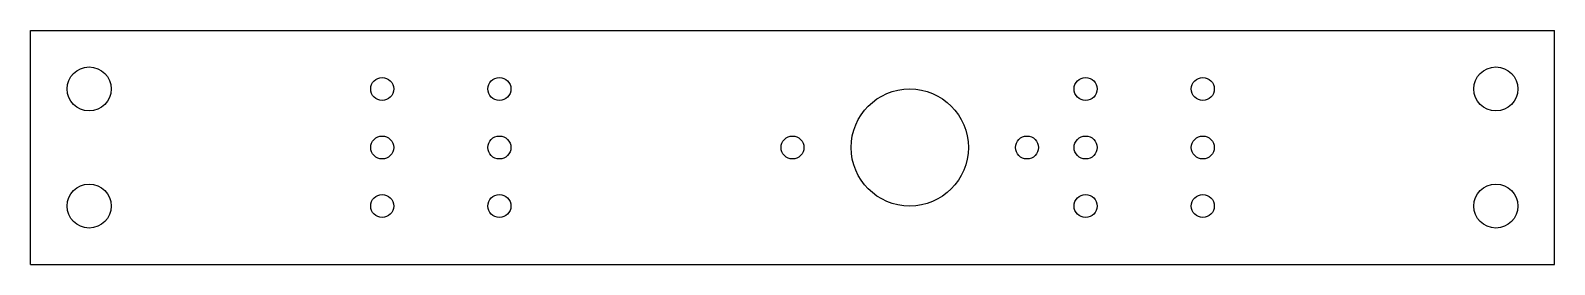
# Model space of a CAD drawing. Extents: x -6.5 to 6.5, y 34 to 36.
import ezdxf

# ---------------------------------------------------------------- set-up
doc = ezdxf.new("R2010")
doc.units = 0
doc.header["$MEASUREMENT"] = 0
doc.layers.add('VISIBLE', color=7, linetype='CONTINUOUS')

msp = doc.modelspace()

# ---------------------------------------------------------------- linework, layer by layer
at = {"layer": 'VISIBLE'}
for p, q in [((-6.5, 36), (6.5, 36)), ((-6.5, 34), (-6.5, 36)), ((6.5, 34), (6.5, 36)), ((-6.5, 34), (6.5, 34))]:
    msp.add_line(p, q, dxfattribs=at)
for centre, radius in [((-6, 35.5), 0.188), ((6, 35.5), 0.188), ((-3.5, 35.5), 0.098), ((-2.5, 35.5), 0.098), ((1, 35), 0.5), ((2.5, 35.5), 0.098), ((3.5, 35.5), 0.098), ((-3.5, 35), 0.098), ((-2.5, 35), 0.098), ((0, 35), 0.098), ((2, 35), 0.098), ((2.5, 35), 0.098), ((3.5, 35), 0.098), ((-6, 34.5), 0.188), ((-3.5, 34.5), 0.098), ((-2.5, 34.5), 0.098), ((2.5, 34.5), 0.098), ((3.5, 34.5), 0.098), ((6, 34.5), 0.188)]:
    msp.add_circle(centre, radius, dxfattribs=at)

doc.saveas('drawing.dxf')
